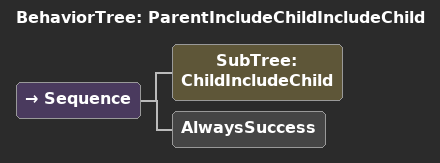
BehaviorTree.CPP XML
<root BTCPP_format="4" main_tree_to_execute = "ParentIncludeChildIncludeChild">
  <include path="child/child_include_child.xml" />

  <BehaviorTree ID="ParentIncludeChildIncludeChild">
    <Sequence>
      <SubTree ID="ChildIncludeChild" />
      <AlwaysSuccess />
    </Sequence>
  </BehaviorTree>
</root>
